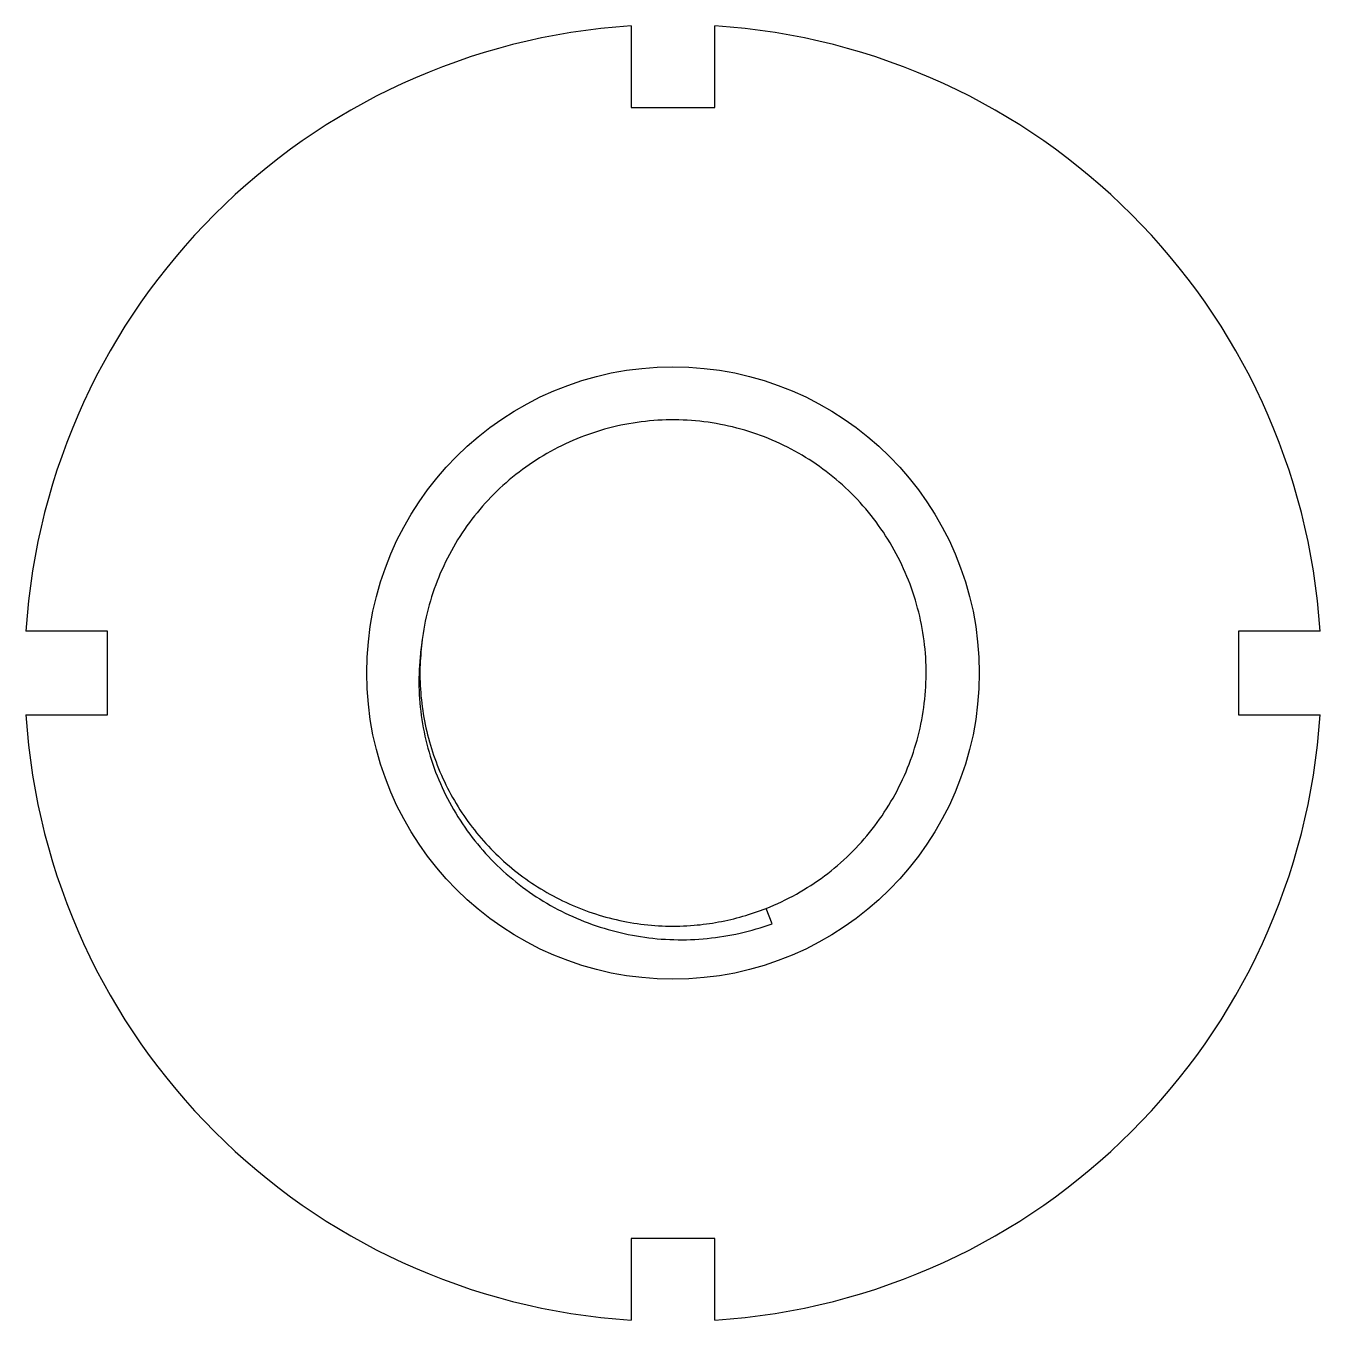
# Paper-space layout '_Front' of a CAD drawing. Header units: inches. Extents: x -0.96 to 0.96, y -0.96 to 0.96.
import ezdxf

# ---------------------------------------------------------------- set-up
doc = ezdxf.new("R2010")
doc.units = ezdxf.units.IN
doc.header["$MEASUREMENT"] = 0

psp = doc.layouts.new('_Front')

# ---------------------------------------------------------------- linework, layer by layer
at = {"color": 7, "linetype": 'Continuous', "lineweight": 25}
for p, q in [((-0.062, 0.9587), (-0.062, 0.838)), ((0.062, 0.838), (0.062, 0.9587)), ((-0.062, 0.838), (0.062, 0.838)), ((-0.838, 0.062), (-0.9587, 0.062)), ((-0.838, -0.062), (-0.838, 0.062)), ((0.838, 0.062), (0.838, -0.062)), ((0.9587, 0.062), (0.838, 0.062)), ((-0.9587, -0.062), (-0.838, -0.062)), ((0.838, -0.062), (0.9587, -0.062)), ((0.147, -0.3714), (0.138, -0.3487)), ((0.062, -0.838), (-0.062, -0.838)), ((-0.062, -0.838), (-0.062, -0.9587)), ((0.062, -0.9587), (0.062, -0.838))]:
    psp.add_line(p, q, dxfattribs=at)
psp.add_circle((0, 0), 0.4537, dxfattribs=at)
for start, end in [(93.7007, 176.2993), (3.7007, 86.2993), (183.7007, 266.2993), (273.7007, 356.2993)]:
    psp.add_arc((0, 0), 0.9607, start, end, dxfattribs=at)
for points, knots in [([(0.138, -0.3487), (0.1688, -0.3365), (0.1979, -0.3203), (0.2508, -0.2808), (0.2746, -0.2575), (0.3154, -0.2055), (0.3323, -0.1768), (0.3581, -0.116), (0.367, -0.0839), (0.376, -0.0184), (0.3762, 0.0149), (0.3678, 0.0804), (0.3592, 0.1126), (0.334, 0.1737), (0.3173, 0.2025), (0.2771, 0.2549), (0.2534, 0.2784), (0.2009, 0.3184), (0.1719, 0.3349), (0.1108, 0.3598), (0.0785, 0.3682), (0.013, 0.3762), (-0.0204, 0.3759), (-0.0858, 0.3666), (-0.1178, 0.3575), (-0.1785, 0.3314), (-0.2071, 0.3144), (-0.2589, 0.2733), (-0.282, 0.2494), (-0.3213, 0.1962), (-0.3374, 0.167), (-0.3614, 0.1055), (-0.3693, 0.0731), (-0.3728, 0.0403)], [0, 0, 0, 0, 0.0625, 0.0625, 0.125, 0.125, 0.1875, 0.1875, 0.25, 0.25, 0.3125, 0.3125, 0.375, 0.375, 0.4375, 0.4375, 0.5, 0.5, 0.5625, 0.5625, 0.625, 0.625, 0.6875, 0.6875, 0.75, 0.75, 0.8125, 0.8125, 0.875, 0.875, 0.9375, 0.9375, 1, 1, 1, 1]), ([(-0.3715, 0.049), (-0.3728, 0.0371), (-0.3758, 0.0111), (-0.3745, -0.0292), (-0.369, -0.0711), (-0.3587, -0.1121), (-0.3438, -0.1517), (-0.3246, -0.1894), (-0.3013, -0.2247), (-0.2741, -0.2571), (-0.2435, -0.2862), (-0.2098, -0.3118), (-0.1734, -0.3334), (-0.1348, -0.3507), (-0.0946, -0.3637), (-0.0531, -0.372), (-0.011, -0.3756), (0.0295, -0.3746), (0.0677, -0.3694), (0.1035, -0.3612), (0.1266, -0.3528), (0.138, -0.3487)], [0, 0, 0, 0, 0.046371, 0.100472, 0.154746, 0.208847, 0.262947, 0.317218, 0.371318, 0.425417, 0.479689, 0.533788, 0.587888, 0.64216, 0.69626, 0.750359, 0.804631, 0.858731, 0.905783, 0.952948, 1, 1, 1, 1]), ([(-0.3734, 0.0357), (-0.3776, 0.0027), (-0.3774, -0.0301), (-0.3707, -0.0792), (-0.3674, -0.0955), (-0.3587, -0.1274), (-0.3534, -0.143), (-0.3407, -0.1733), (-0.3334, -0.188), (-0.3167, -0.2167), (-0.3074, -0.2305), (-0.2874, -0.2566), (-0.2766, -0.2689), (-0.2534, -0.2923), (-0.2409, -0.3033), (-0.2016, -0.3337), (-0.1733, -0.3504), (-0.1277, -0.3699), (-0.112, -0.3755), (-0.0803, -0.3845), (-0.0643, -0.388), (-0.0318, -0.3931), (-0.0153, -0.3946), (0.0179, -0.3955), (0.0344, -0.3949), (0.0671, -0.3916), (0.0833, -0.389), (0.1154, -0.3818), (0.1314, -0.3771), (0.147, -0.3714)], [0, 0, 0, 0, 0.125, 0.125, 0.1875, 0.1875, 0.25, 0.25, 0.3125, 0.3125, 0.375, 0.375, 0.4375, 0.4375, 0.5, 0.5, 0.625, 0.625, 0.6875, 0.6875, 0.75, 0.75, 0.8125, 0.8125, 0.875, 0.875, 0.9375, 0.9375, 1, 1, 1, 1])]:
    psp.add_open_spline(points, degree=3, knots=knots, dxfattribs=at)
psp.add_open_spline([(-0.3728, 0.0406), (-0.373, 0.0389), (-0.3731, 0.0373), (-0.3733, 0.0357)], degree=3, dxfattribs=at)

doc.saveas('drawing.dxf')
